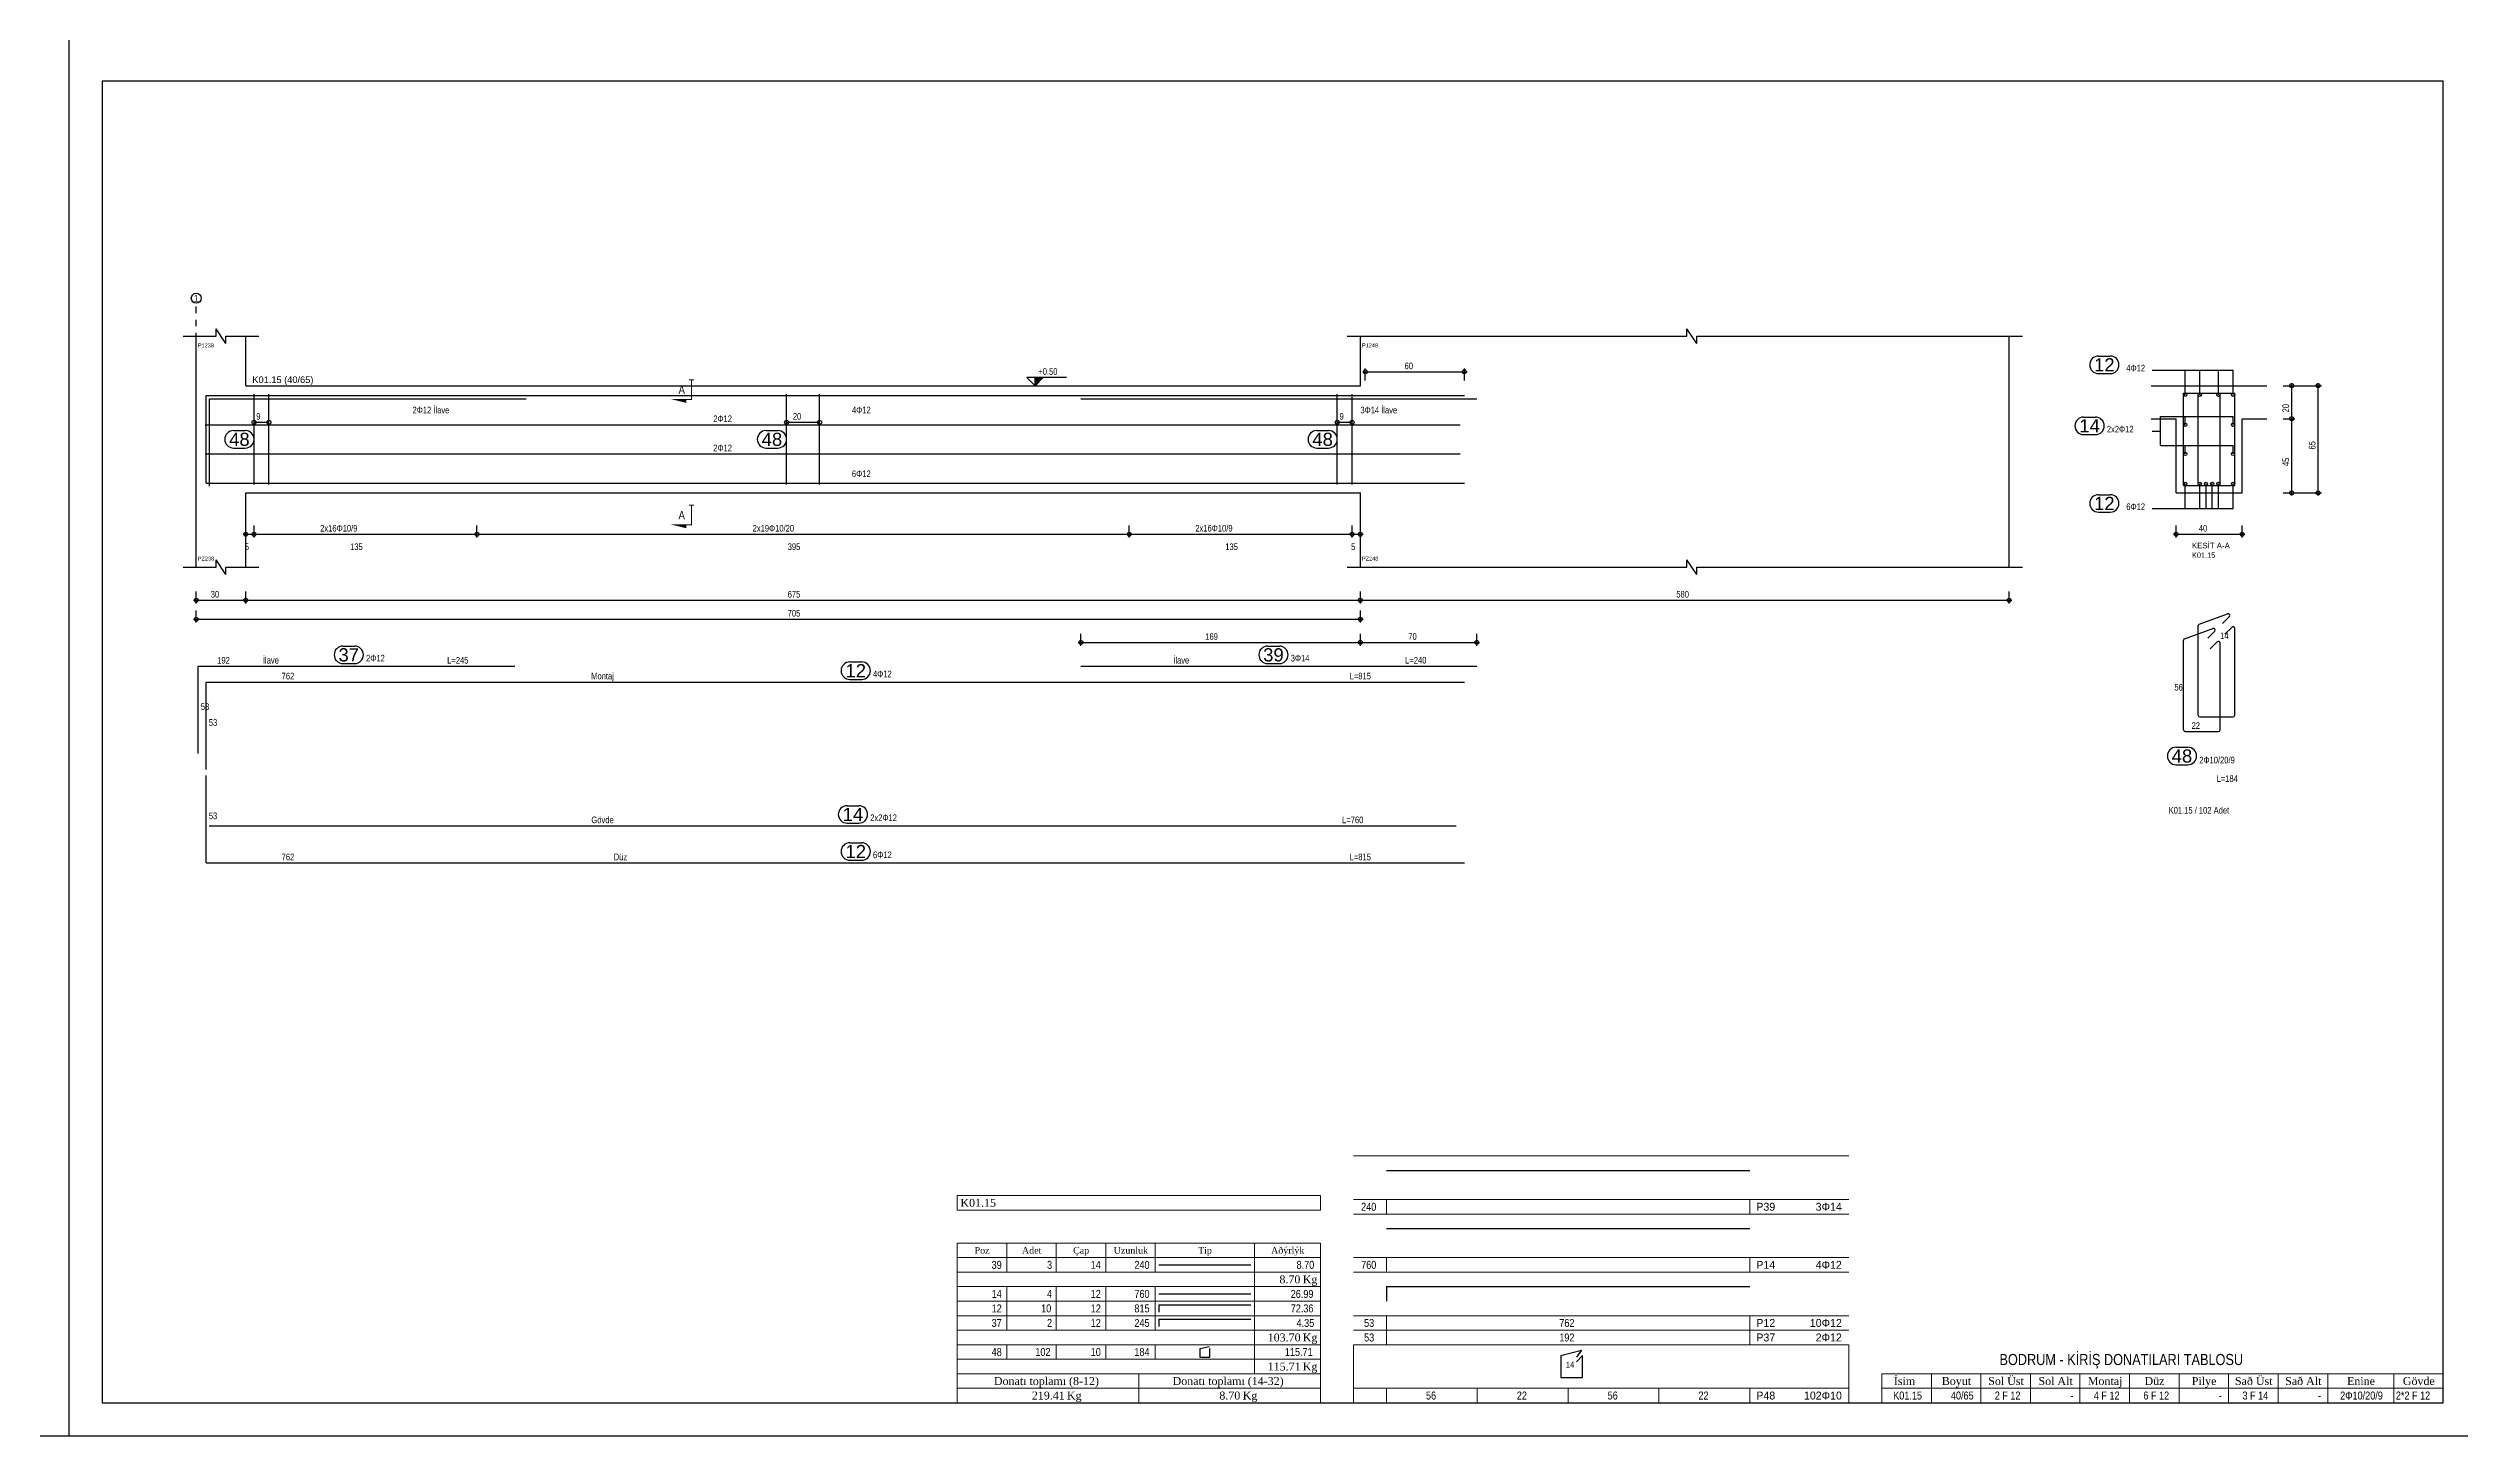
# Model space of a CAD drawing. Header units: metres. Extents: x 419734 to 420376, y 4564732 to 4565123.
# Drawn here: x 420043.27 to 420079.78, y 4564807.53 to 4564828.56 of the extents above; entities that cross this region are included whole.
import ezdxf
from ezdxf.enums import TextEntityAlignment as Align

# ---------------------------------------------------------------- set-up
doc = ezdxf.new("R2010")
doc.units = ezdxf.units.M
doc.linetypes.add('TRATTO-PUNTO', pattern=[1, 0.5, -0.25, 0, -0.25])
for name, color, linetype in [('Standart', 7, 'Continuous'), ('SW_ASSI', 7, 'TRATTO-PUNTO'), ('SW_DIM', 33, 'Continuous'), ('SW_MAGRONE', 2, 'Continuous'), ('SW_QUOTE', 1, 'Continuous'), ('SW_REINFORCEMENT', 7, 'Continuous'), ('SW_TESTI', 2, 'Continuous'), ('SW_Tondini', 1, 'Continuous'), ('SW_TXT_TESTI', 1, 'Continuous')]:
    doc.layers.add(name, color=color, linetype=linetype)
doc.styles.add('arial_1_18', font='arial.ttf', dxfattribs={"height": 0.2})
doc.styles.add('SWS', font='ARIALN.TTF')
doc.styles.add('symbol_1_18', font='symbol.ttf', dxfattribs={"height": 0.2})
doc.styles.add('times new roman_1_18', font='times.ttf', dxfattribs={"height": 0.2})

# ---------------------------------------------------------------- blocks, each defined once
blk = doc.blocks.new('*U1605')
at = {"layer": 'SW_QUOTE'}
blk.add_hatch(color=1, dxfattribs=at).paths.add_polyline_path([(0.25, 0.25), (0, 0.25), (0, 0)])
at = {"layer": 'SW_QUOTE', "color": 1}
for p, q in [((0.95, 0.25), (-0.25, 0.25)), ((-0.25, 0.25), (0, 0)), ((-0.25, 0), (0.25, 0)), ((0, 0), (0, 0.25)), ((0.25, 0.25), (0, 0))]:
    blk.add_line(p, q, dxfattribs=at)
at = {"layer": 'SW_QUOTE', "color": 2, "style": 'SWS'}
blk.add_attdef('QUOTA', (0.1, 0.33), '', height=0.2, dxfattribs=at)
blk = doc.blocks.new('*U1603')
at = {"layer": 'SW_QUOTE', "const_width": 0.0003}
blk.add_lwpolyline([(0, 0), (0, -0.006), (-0.00159, -0.006)], dxfattribs=at)
at = {"layer": 'SW_QUOTE', "const_width": 0.0003, "flags": 128}
blk.add_lwpolyline([(0.00075, 0), (-0.00075, 0)], dxfattribs=at)
at = {"layer": 'SW_QUOTE'}
blk.add_solid([(-0.00159, -0.00585), (-0.00159, -0.00701), (-0.00624, -0.00585)], dxfattribs=at)
at = {"layer": 'SW_TESTI', "style": 'SWS'}
for tag, p in [('RIF_DOC', (0.0025, -0.003)), ('RIF_DOC_SEC', (0.0055, -0.003))]:
    blk.add_attdef(tag, text='', height=0.002, rotation=90, dxfattribs=at).set_placement(p, align=Align.MIDDLE)
at = {"layer": 'SW_TESTI', "color": 3, "style": 'SWS'}
blk.add_attdef('SEZ', text='', height=0.0025, dxfattribs=at).set_placement((-0.003, -0.003), align=Align.MIDDLE)

msp = doc.modelspace()

# ---------------------------------------------------------------- linework, layer by layer
at = {"color": 0, "linetype": 'Continuous'}
msp.add_circle((420045.50634, 4564824.76764), 0.075, dxfattribs=at)
at = {"layer": 'Standart', "color": 2}
for points in [[(420281.38267, 4564849.57907), (419805.78267, 4564849.57907), (419805.78267, 4564807.5324), (420281.38267, 4564807.5324)], [(420043.58267, 4564807.5324), (420043.58267, 4564849.57907)]]:
    msp.add_lwpolyline(points, dxfattribs=at)
msp.add_lwpolyline([(420044.08267, 4564828.05574), (420044.08267, 4564808.0324), (420079.52635, 4564808.0324), (420079.52635, 4564828.05574)], close=True, dxfattribs=at)
at = {"layer": 'Standart', "color": 1, "linetype": 'Continuous', "lineweight": 5}
for points in [[(420063.02635, 4564811.7724), (420070.52635, 4564811.7724)], [(420057.02635, 4564811.1724), (420062.52635, 4564811.1724)], [(420057.02635, 4564810.9524), (420057.02635, 4564811.1724)], [(420062.52635, 4564811.1724), (420062.52635, 4564810.9524)], [(420062.52635, 4564810.9524), (420057.02635, 4564810.9524)], [(420063.02635, 4564811.1124), (420070.52635, 4564811.1124)], [(420063.02635, 4564810.8924), (420070.52635, 4564810.8924)], [(420063.52635, 4564811.1124), (420063.52635, 4564810.8924)], [(420069.02635, 4564811.1124), (420069.02635, 4564810.8924)], [(420057.02635, 4564810.4524), (420057.02635, 4564808.0324)], [(420057.02635, 4564810.4524), (420062.52635, 4564810.4524)], [(420057.77635, 4564810.4524), (420057.77635, 4564810.0124)], [(420058.52635, 4564810.4524), (420058.52635, 4564810.0124)], [(420059.27635, 4564810.4524), (420059.27635, 4564810.0124)], [(420060.02635, 4564810.4524), (420060.02635, 4564810.0124)], [(420061.52635, 4564810.4524), (420061.52635, 4564808.4724)], [(420062.52635, 4564810.4524), (420062.52635, 4564808.0324)], [(420057.02635, 4564810.2324), (420062.52635, 4564810.2324)], [(420063.02635, 4564810.2324), (420070.52635, 4564810.2324)], [(420063.52635, 4564810.2324), (420063.52635, 4564810.0124)], [(420069.02635, 4564810.2324), (420069.02635, 4564810.0124)], [(420057.02635, 4564810.0124), (420062.52635, 4564810.0124)], [(420057.02635, 4564809.7924), (420062.52635, 4564809.7924)], [(420057.77635, 4564809.7924), (420057.77635, 4564809.1324)], [(420058.52635, 4564809.7924), (420058.52635, 4564809.1324)], [(420059.27635, 4564809.7924), (420059.27635, 4564809.1324)], [(420060.02635, 4564809.7924), (420060.02635, 4564809.1324)], [(420063.02635, 4564810.0124), (420070.52635, 4564810.0124)], [(420057.02635, 4564809.5724), (420062.52635, 4564809.5724)], [(420057.02635, 4564809.3524), (420062.52635, 4564809.3524)], [(420063.02635, 4564809.3524), (420070.52635, 4564809.3524)], [(420063.52635, 4564809.3524), (420063.52635, 4564808.9124)], [(420069.02635, 4564809.3524), (420069.02635, 4564808.9124)], [(420057.02635, 4564809.1324), (420062.52635, 4564809.1324)], [(420063.02635, 4564809.1324), (420070.52635, 4564809.1324)], [(420057.02635, 4564808.9124), (420062.52635, 4564808.9124)], [(420057.02635, 4564808.6924), (420062.52635, 4564808.6924)], [(420057.77635, 4564808.9124), (420057.77635, 4564808.6924)], [(420058.52635, 4564808.9124), (420058.52635, 4564808.6924)], [(420059.27635, 4564808.9124), (420059.27635, 4564808.6924)], [(420060.02635, 4564808.9124), (420060.02635, 4564808.6924)], [(420063.02635, 4564808.9124), (420063.02635, 4564808.0324)], [(420063.02635, 4564808.9124), (420070.52635, 4564808.9124)], [(420070.52635, 4564808.9124), (420070.52635, 4564808.0324)], [(420057.02635, 4564808.4724), (420062.52635, 4564808.4724)], [(420057.02635, 4564808.2524), (420062.52635, 4564808.2524)], [(420059.77635, 4564808.4724), (420059.77635, 4564808.0324)], [(420063.02635, 4564808.2524), (420070.52635, 4564808.2524)], [(420063.52635, 4564808.2524), (420063.52635, 4564808.0324)], [(420064.90135, 4564808.2524), (420064.90135, 4564808.0324)], [(420066.27635, 4564808.2524), (420066.27635, 4564808.0324)], [(420067.65135, 4564808.2524), (420067.65135, 4564808.0324)], [(420069.02635, 4564808.2524), (420069.02635, 4564808.0324)], [(420071.02635, 4564808.4724), (420071.02635, 4564808.0324)], [(420071.02635, 4564808.4724), (420079.52635, 4564808.4724)], [(420071.02635, 4564808.2524), (420079.52635, 4564808.2524)], [(420071.77635, 4564808.4724), (420071.77635, 4564808.0324)], [(420072.52635, 4564808.4724), (420072.52635, 4564808.0324)], [(420073.27635, 4564808.4724), (420073.27635, 4564808.0324)], [(420074.02635, 4564808.4724), (420074.02635, 4564808.0324)], [(420074.77635, 4564808.4724), (420074.77635, 4564808.0324)], [(420075.52635, 4564808.4724), (420075.52635, 4564808.0324)], [(420076.27635, 4564808.4724), (420076.27635, 4564808.0324)], [(420077.02635, 4564808.4724), (420077.02635, 4564808.0324)], [(420077.77635, 4564808.4724), (420077.77635, 4564808.0324)], [(420078.77635, 4564808.4724), (420078.77635, 4564808.0324)], [(420079.52635, 4564808.4724), (420079.52635, 4564808.0324)], [(420057.02635, 4564808.0324), (420062.52635, 4564808.0324)], [(420063.02635, 4564808.0324), (420070.52635, 4564808.0324)], [(420071.02635, 4564808.0324), (420079.52635, 4564808.0324)]]:
    msp.add_lwpolyline(points, dxfattribs=at)
at = {"layer": 'SW_ASSI', "ltscale": 0.2}
msp.add_lwpolyline([(420045.50634, 4564820.94264), (420045.50634, 4564824.69264)], dxfattribs=at)
at = {"layer": 'SW_DIM', "ltscale": 0.5}
for points in [[(420045.95634, 4564824.08014), (420045.80634, 4564824.30514)], [(420045.80634, 4564824.19264), (420045.80634, 4564824.30514)], [(420068.22304, 4564824.08014), (420068.07304, 4564824.30514)], [(420068.07304, 4564824.19264), (420068.07304, 4564824.30514)], [(420045.30634, 4564824.19264), (420045.80634, 4564824.19264)], [(420045.95634, 4564824.19264), (420046.45635, 4564824.19264)], [(420045.95634, 4564824.08014), (420045.95634, 4564824.19264)], [(420062.93134, 4564824.19264), (420068.07304, 4564824.19264)], [(420068.22304, 4564824.08014), (420068.22304, 4564824.19264)], [(420068.22304, 4564824.19264), (420073.15406, 4564824.19264)], [(420063.16634, 4564823.65264), (420064.74634, 4564823.65264)], [(420063.20634, 4564823.52264), (420063.20634, 4564823.70264)], [(420064.70634, 4564823.52264), (420064.70634, 4564823.70264)], [(420075.11901, 4564823.68014), (420076.34401, 4564823.68014)], [(420075.61901, 4564823.30514), (420075.61901, 4564823.68014)], [(420075.83985, 4564823.30514), (420075.83985, 4564823.68014)], [(420076.12318, 4564823.30514), (420076.12318, 4564823.68014)], [(420076.34401, 4564823.30514), (420076.34401, 4564823.68014)], [(420077.10151, 4564823.44264), (420077.68151, 4564823.44264)], [(420077.23151, 4564821.77764), (420077.23151, 4564823.48264)], [(420077.63151, 4564821.77764), (420077.63151, 4564823.48264)], [(420046.38134, 4564822.88764), (420046.60634, 4564822.88764)], [(420054.44384, 4564822.88764), (420054.94384, 4564822.88764)], [(420062.78134, 4564822.88764), (420063.00634, 4564822.88764)], [(420075.24401, 4564822.53431), (420075.24401, 4564822.97598)], [(420075.24401, 4564822.97598), (420076.34401, 4564822.97598)], [(420075.61901, 4564822.85098), (420075.61901, 4564822.97598)], [(420076.34401, 4564822.85098), (420076.34401, 4564822.97598)], [(420077.10151, 4564822.94264), (420077.28151, 4564822.94264)], [(420075.11901, 4564822.75514), (420075.24401, 4564822.75514)], [(420075.24401, 4564822.53431), (420076.34401, 4564822.53431)], [(420075.61901, 4564822.40931), (420075.61901, 4564822.53431)], [(420076.34401, 4564822.40931), (420076.34401, 4564822.53431)], [(420075.61901, 4564821.58014), (420075.61901, 4564821.95514)], [(420075.83985, 4564821.58014), (420075.83985, 4564821.95514)], [(420075.93429, 4564821.58014), (420075.93429, 4564821.95514)], [(420076.02874, 4564821.58014), (420076.02874, 4564821.95514)], [(420076.12318, 4564821.58014), (420076.12318, 4564821.95514)], [(420076.34401, 4564821.58014), (420076.34401, 4564821.95514)], [(420077.10151, 4564821.81764), (420077.68151, 4564821.81764)], [(420075.11901, 4564821.58014), (420076.34401, 4564821.58014)], [(420046.21634, 4564821.19264), (420063.17134, 4564821.19264)], [(420046.25634, 4564821.14264), (420046.25634, 4564821.32264)], [(420046.38134, 4564821.14264), (420046.38134, 4564821.32264)], [(420049.75634, 4564821.14264), (420049.75634, 4564821.32264)], [(420059.63134, 4564821.14264), (420059.63134, 4564821.32264)], [(420063.00634, 4564821.14264), (420063.00634, 4564821.32264)], [(420063.13134, 4564821.14264), (420063.13134, 4564821.32264)], [(420075.44151, 4564821.19264), (420076.52151, 4564821.19264)], [(420075.48151, 4564821.14264), (420075.48151, 4564821.32264)], [(420076.48151, 4564821.14264), (420076.48151, 4564821.32264)], [(420045.30634, 4564820.69264), (420045.80634, 4564820.69264)], [(420045.80634, 4564820.69264), (420045.80634, 4564820.80514)], [(420045.95634, 4564820.58014), (420045.80634, 4564820.80514)], [(420045.95634, 4564820.58014), (420045.95634, 4564820.69264)], [(420045.95634, 4564820.69264), (420046.45635, 4564820.69264)], [(420062.93134, 4564820.69264), (420068.07304, 4564820.69264)], [(420068.07304, 4564820.69264), (420068.07304, 4564820.80514)], [(420068.22304, 4564820.58014), (420068.07304, 4564820.80514)], [(420068.22304, 4564820.58014), (420068.22304, 4564820.69264)], [(420068.22304, 4564820.69264), (420073.15406, 4564820.69264)], [(420045.50634, 4564820.14264), (420045.50634, 4564820.32264)], [(420046.25634, 4564820.14264), (420046.25634, 4564820.32264)], [(420063.13134, 4564820.14264), (420063.13134, 4564820.32264)], [(420072.95406, 4564820.14264), (420072.95406, 4564820.32264)], [(420045.46634, 4564820.19264), (420072.99406, 4564820.19264)], [(420045.46634, 4564819.90464), (420063.17134, 4564819.90464)], [(420045.50634, 4564819.85464), (420045.50634, 4564820.03464)], [(420063.13134, 4564819.85464), (420063.13134, 4564820.03464)], [(420058.86009, 4564819.55264), (420064.93384, 4564819.55264)], [(420058.90009, 4564819.50264), (420058.90009, 4564819.68264)], [(420063.13134, 4564819.50264), (420063.13134, 4564819.68264)], [(420064.89384, 4564819.50264), (420064.89384, 4564819.68264)]]:
    msp.add_lwpolyline(points, dxfattribs=at)
for centre in [(420063.20634, 4564823.65264), (420064.70634, 4564823.65264), (420077.23151, 4564823.44264), (420077.63151, 4564823.44264), (420046.38134, 4564822.88764), (420046.60634, 4564822.88764), (420054.44384, 4564822.88764), (420054.94384, 4564822.88764), (420062.78134, 4564822.88764), (420063.00634, 4564822.88764), (420077.23151, 4564822.94264), (420077.23151, 4564821.81764), (420077.63151, 4564821.81764), (420046.25634, 4564821.19264), (420046.38134, 4564821.19264), (420049.75634, 4564821.19264), (420059.63134, 4564821.19264), (420063.00634, 4564821.19264), (420063.13134, 4564821.19264), (420075.48151, 4564821.19264), (420076.48151, 4564821.19264), (420045.50634, 4564820.19264), (420045.50634, 4564819.90464), (420046.25634, 4564820.19264), (420063.13134, 4564820.19264), (420063.13134, 4564819.90464), (420072.95406, 4564820.19264), (420058.90009, 4564819.55264), (420063.13134, 4564819.55264), (420064.89384, 4564819.55264)]:
    msp.add_circle(centre, 0.03, dxfattribs=at)
at = {"layer": 'SW_MAGRONE'}
for points in [[(420045.50634, 4564820.69264), (420045.50634, 4564824.19264)], [(420046.25635, 4564823.44265), (420046.25635, 4564824.19264)], [(420063.13134, 4564823.44265), (420063.13134, 4564824.19264)], [(420072.95406, 4564820.69264), (420072.95406, 4564824.19264)], [(420046.25635, 4564823.44265), (420063.13134, 4564823.44265)], [(420075.10651, 4564823.44264), (420076.85651, 4564823.44264)], [(420075.10651, 4564822.94264), (420075.48151, 4564822.94264)], [(420075.48151, 4564821.81764), (420075.48151, 4564822.94264)], [(420076.48151, 4564821.81764), (420076.48151, 4564822.94264)], [(420076.48151, 4564822.94264), (420076.85651, 4564822.94264)], [(420046.25635, 4564820.69264), (420046.25635, 4564821.81764)], [(420046.25635, 4564821.81764), (420063.13134, 4564821.81764)], [(420063.13134, 4564820.69264), (420063.13134, 4564821.81764)], [(420075.48151, 4564821.81764), (420076.48151, 4564821.81764)]]:
    msp.add_lwpolyline(points, dxfattribs=at)
at = {"layer": 'SW_REINFORCEMENT', "color": 7, "ltscale": 0.05, "flags": 128}
for points in [[(420045.65634, 4564823.29264), (420064.70634, 4564823.29264)], [(420045.65634, 4564821.96764), (420045.65634, 4564823.29264)], [(420045.70634, 4564823.24264), (420050.50009, 4564823.24264)], [(420045.70634, 4564821.91764), (420045.70634, 4564823.24264)], [(420046.38134, 4564821.94764), (420046.38134, 4564823.31264)], [(420046.60634, 4564821.94764), (420046.60634, 4564823.31264)], [(420054.44384, 4564821.94764), (420054.44384, 4564823.31264)], [(420054.94384, 4564821.94764), (420054.94384, 4564823.31264)], [(420058.90009, 4564823.24264), (420064.89384, 4564823.24264)], [(420062.78134, 4564821.94764), (420062.78134, 4564823.31264)], [(420063.00634, 4564821.94764), (420063.00634, 4564823.31264)], [(420075.59401, 4564823.33014), (420076.36901, 4564823.33014)], [(420075.59401, 4564821.93014), (420075.59401, 4564823.33014)], [(420075.81485, 4564821.93014), (420075.81485, 4564823.33014)], [(420076.14818, 4564821.93014), (420076.14818, 4564823.33014)], [(420076.36901, 4564821.93014), (420076.36901, 4564823.33014)], [(420045.64384, 4564822.85098), (420064.64384, 4564822.85098)], [(420045.64384, 4564822.40931), (420064.64384, 4564822.40931)], [(420045.65634, 4564821.96764), (420064.70634, 4564821.96764)], [(420075.59401, 4564821.93014), (420076.36901, 4564821.93014)], [(420075.83162, 4564819.83083), (420076.26093, 4564819.98709)], [(420076.1834, 4564819.84081), (420076.28768, 4564819.94509)], [(420075.59401, 4564818.22856), (420075.59401, 4564819.5852)], [(420075.61079, 4564819.60917), (420076.04009, 4564819.76542)], [(420075.81485, 4564818.45023), (420075.81485, 4564819.80687)], [(420075.96256, 4564819.61914), (420076.06685, 4564819.72343)], [(420075.99969, 4564819.45457), (420076.10465, 4564819.55953)], [(420076.14818, 4564818.22856), (420076.14818, 4564819.5415)], [(420076.22052, 4564819.67623), (420076.32548, 4564819.7812)], [(420076.36901, 4564818.45023), (420076.36901, 4564819.76316)], [(420045.53634, 4564819.19264), (420050.33009, 4564819.19264)], [(420045.53634, 4564817.86764), (420045.53634, 4564819.19264)], [(420058.90009, 4564819.19264), (420064.89384, 4564819.19264)], [(420045.65634, 4564818.95264), (420064.70634, 4564818.95264)], [(420045.65634, 4564817.62764), (420045.65634, 4564818.95264)], [(420075.61951, 4564818.20306), (420076.12268, 4564818.20306)], [(420075.84035, 4564818.42473), (420076.34351, 4564818.42473)], [(420045.65634, 4564816.21264), (420045.65634, 4564817.53764)], [(420045.70384, 4564816.77431), (420064.58384, 4564816.77431)], [(420045.65634, 4564816.21264), (420064.70634, 4564816.21264)], [(420063.52635, 4564811.5524), (420069.02635, 4564811.5524)], [(420063.52635, 4564810.6724), (420069.02635, 4564810.6724)], [(420060.08135, 4564810.1224), (420061.47135, 4564810.1224)], [(420060.08135, 4564809.6824), (420061.47135, 4564809.6824)], [(420063.52635, 4564809.7924), (420063.52635, 4564809.5724)], [(420063.52635, 4564809.7924), (420069.02635, 4564809.7924)], [(420060.08135, 4564809.5174), (420060.08135, 4564809.4074)], [(420060.08135, 4564809.5174), (420061.47135, 4564809.5174)], [(420060.08135, 4564809.2974), (420060.08135, 4564809.1874)], [(420060.08135, 4564809.2974), (420061.47135, 4564809.2974)], [(420060.7076, 4564808.8574), (420060.84166, 4564808.8849)], [(420060.7076, 4564808.7199), (420060.7076, 4564808.8574)], [(420060.8451, 4564808.7199), (420060.7076, 4564808.7199)], [(420060.8451, 4564808.8574), (420060.8451, 4564808.7199)], [(420066.16635, 4564808.7474), (420066.47985, 4564808.8299)], [(420066.16635, 4564808.7474), (420066.16635, 4564808.4174)], [(420066.49635, 4564808.7474), (420066.40302, 4564808.65407)], [(420066.47985, 4564808.8299), (420066.40414, 4564808.72178)], [(420066.49635, 4564808.4174), (420066.49635, 4564808.7474)], [(420066.16635, 4564808.4174), (420066.49635, 4564808.4174)]]:
    msp.add_lwpolyline(points, dxfattribs=at)
at = {"layer": 'SW_REINFORCEMENT', "color": 7, "ltscale": 0.05}
for centre, start, end in [((420076.26965, 4564819.96312), 315, 110), ((420075.61951, 4564819.5852), 110, 180), ((420075.84035, 4564819.80687), 110, 180), ((420076.04881, 4564819.74146), 315, 110), ((420076.12268, 4564819.5415), 0, 135), ((420076.34351, 4564819.76316), 0, 135), ((420075.84035, 4564818.45023), 180, 270), ((420076.34351, 4564818.45023), 270, 0), ((420075.61951, 4564818.22856), 180, 270), ((420076.12268, 4564818.22856), 270, 0)]:
    msp.add_arc(centre, 0.0255, start, end, dxfattribs=at)
at = {"layer": 'SW_Tondini'}
for centre in [(420075.61901, 4564823.30514), (420075.83985, 4564823.30514), (420076.12318, 4564823.30514), (420076.34401, 4564823.30514), (420075.61901, 4564822.85098), (420076.34401, 4564822.85098), (420075.61901, 4564822.40931), (420076.34401, 4564822.40931), (420075.61901, 4564821.95514), (420075.83985, 4564821.95514), (420075.93429, 4564821.95514), (420076.02874, 4564821.95514), (420076.12318, 4564821.95514), (420076.34401, 4564821.95514)]:
    msp.add_circle(centre, 0.025, dxfattribs=at)
at = {"layer": 'SW_TXT_TESTI', "flags": 128}
for points in [[(420074.30619, 4564823.89075), (420074.48495, 4564823.89075)], [(420074.30619, 4564823.62675), (420074.48495, 4564823.62675)], [(420074.0821, 4564822.96575), (420074.26086, 4564822.96575)], [(420046.07058, 4564822.76214), (420046.24934, 4564822.76214)], [(420046.07058, 4564822.49814), (420046.24934, 4564822.49814)], [(420054.13307, 4564822.76214), (420054.31184, 4564822.76214)], [(420054.13307, 4564822.49814), (420054.31184, 4564822.49814)], [(420062.47057, 4564822.76214), (420062.64934, 4564822.76214)], [(420062.47057, 4564822.49814), (420062.64934, 4564822.49814)], [(420074.0821, 4564822.70175), (420074.26086, 4564822.70175)], [(420074.30619, 4564821.79075), (420074.48495, 4564821.79075)], [(420074.30619, 4564821.52675), (420074.48495, 4564821.52675)], [(420047.72637, 4564819.49664), (420047.90513, 4564819.49664)], [(420047.72637, 4564819.23264), (420047.90513, 4564819.23264)], [(420055.40218, 4564819.25664), (420055.58095, 4564819.25664)], [(420061.72612, 4564819.49664), (420061.90488, 4564819.49664)], [(420061.72612, 4564819.23264), (420061.90488, 4564819.23264)], [(420055.40218, 4564818.99264), (420055.58095, 4564818.99264)], [(420075.48095, 4564817.964), (420075.65971, 4564817.964)], [(420075.48095, 4564817.7), (420075.65971, 4564817.7)], [(420055.35958, 4564817.07831), (420055.53835, 4564817.07831)], [(420055.35958, 4564816.81431), (420055.53835, 4564816.81431)], [(420055.40218, 4564816.51664), (420055.58095, 4564816.51664)], [(420055.40218, 4564816.25264), (420055.58095, 4564816.25264)]]:
    msp.add_lwpolyline(points, dxfattribs=at)
at = {"layer": 'SW_TXT_TESTI'}
for centre, start, end in [((420074.30619, 4564823.75875), 90, 270), ((420074.48495, 4564823.75875), 270, 90), ((420074.0821, 4564822.83375), 90, 270), ((420074.26086, 4564822.83375), 270, 90), ((420046.07058, 4564822.63014), 90, 270), ((420046.24934, 4564822.63014), 270, 90), ((420054.13307, 4564822.63014), 90, 270), ((420054.31184, 4564822.63014), 270, 90), ((420062.47057, 4564822.63014), 90, 270), ((420062.64934, 4564822.63014), 270, 90), ((420074.30619, 4564821.65875), 90, 270), ((420074.48495, 4564821.65875), 270, 90), ((420047.72637, 4564819.36464), 90, 270), ((420047.90513, 4564819.36464), 270, 90), ((420055.40218, 4564819.12464), 90, 270), ((420055.58095, 4564819.12464), 270, 90), ((420061.72612, 4564819.36464), 90, 270), ((420061.90488, 4564819.36464), 270, 90), ((420075.48095, 4564817.832), 90, 270), ((420075.65971, 4564817.832), 270, 90), ((420055.35958, 4564816.94631), 90, 270), ((420055.53835, 4564816.94631), 270, 90), ((420055.40218, 4564816.38464), 90, 270), ((420055.58095, 4564816.38464), 270, 90)]:
    msp.add_arc(centre, 0.132, start, end, dxfattribs=at)

# ---------------------------------------------------------------- block references
ref = msp.add_blockref('*U1605', (420058.2054, 4564823.44265), dxfattribs=dict(xscale=0.5, yscale=0.5, zscale=0.5))
ref.add_attrib('QUOTA', '+0.50', (420058.2554, 4564823.60765), dxfattribs={"layer": 'SW_QUOTE', "color": 2, "height": 0.1, "style": 'SWS', "flags": 4})
ref = msp.add_blockref('*U1603', (420053.00634, 4564823.53141), dxfattribs=dict(xscale=50, yscale=50, zscale=50))
ref.add_attrib('SEZ', 'A', dxfattribs={"layer": 'SW_TESTI', "color": 3, "height": 0.125, "style": 'SWS'}).set_placement((420052.85634, 4564823.38141), align=Align.MIDDLE)
ref = msp.add_blockref('*U1603', (420053.00634, 4564821.63242), dxfattribs=dict(xscale=50, yscale=50, zscale=50))
ref.add_attrib('SEZ', 'A', dxfattribs={"layer": 'SW_TESTI', "color": 3, "height": 0.125, "style": 'SWS'}).set_placement((420052.85634, 4564821.48242), align=Align.MIDDLE)

# ---------------------------------------------------------------- texts
at = {"color": 0, "linetype": 'Continuous', "style": 'arial_1_18'}
msp.add_text('1', height=0.10125, dxfattribs=at).set_placement((420045.46701, 4564824.71532))
at = {"layer": 'Standart', "color": 3, "linetype": 'Continuous', "lineweight": 5, "style": 'arial_1_18'}
for s, p in [('12', (420074.24019, 4564823.65875)), ('14', (420074.0161, 4564822.73375)), ('48', (420046.00458, 4564822.53014)), ('48', (420054.06707, 4564822.53014)), ('48', (420062.40457, 4564822.53014)), ('12', (420074.24019, 4564821.55875)), ('37', (420047.66037, 4564819.26464)), ('12', (420055.33618, 4564819.02464)), ('39', (420061.66012, 4564819.26464)), ('48', (420075.41495, 4564817.732)), ('14', (420055.29358, 4564816.84631)), ('12', (420055.33618, 4564816.28464))]:
    msp.add_text(s, height=0.2, dxfattribs=at).set_placement(p)
at = {"layer": 'Standart', "color": 5, "linetype": 'Continuous', "lineweight": -3}
for s, style, p in [('K01.15', 'times new roman_1_18', (420057.07635, 4564811.0024)), ('R39', 'symbol_1_18', (420069.12635, 4564810.9424)), ('3F14', 'symbol_1_18', (420070.02483, 4564810.9424)), ('R14', 'symbol_1_18', (420069.12635, 4564810.0624)), ('4F12', 'symbol_1_18', (420070.02483, 4564810.0624)), ('R12', 'symbol_1_18', (420069.12635, 4564809.1824)), ('R37', 'symbol_1_18', (420069.12635, 4564808.9624)), ('10F12', 'symbol_1_18', (420069.93614, 4564809.1824)), ('2F12', 'symbol_1_18', (420070.02483, 4564808.9624)), ('İsim', 'times new roman_1_18', (420071.20928, 4564808.3024)), ('Boyut', 'times new roman_1_18', (420071.93443, 4564808.3024)), ('Sol Üst', 'times new roman_1_18', (420072.63769, 4564808.3024)), ('Sol Alt', 'times new roman_1_18', (420073.39751, 4564808.3024)), ('Montaj', 'times new roman_1_18', (420074.14505, 4564808.3024)), ('Düz', 'times new roman_1_18', (420075.00356, 4564808.3024)), ('Pilye', 'times new roman_1_18', (420075.719, 4564808.3024)), ('Sað Üst', 'times new roman_1_18', (420076.37296, 4564808.3024)), ('Sað Alt', 'times new roman_1_18', (420077.13278, 4564808.3024)), ('Enine', 'times new roman_1_18', (420078.06935, 4564808.3024)), ('Gövde', 'times new roman_1_18', (420078.91479, 4564808.3024)), ('R48', 'symbol_1_18', (420069.12635, 4564808.0824)), ('102F10', 'symbol_1_18', (420069.84744, 4564808.0824))]:
    msp.add_text(s, height=0.12, dxfattribs=dict(at, style=style)).set_placement(p)
at = {"layer": 'Standart', "color": 5, "linetype": 'Continuous', "lineweight": 5, "style": 'times new roman_1_18'}
for s, height, p in [('Poz', 0.1, (420057.29047, 4564810.2924)), ('Adet', 0.1, (420058.00765, 4564810.2924)), ('Çap', 0.1, (420058.78228, 4564810.2924)), ('Uzunluk', 0.1, (420059.39669, 4564810.2924)), ('Tip', 0.1, (420060.67365, 4564810.2924)), ('Aðýrlýk', 0.1, (420061.77987, 4564810.2924)), ('8.70', 0.12, (420061.90546, 4564809.8424)), ('Kg', 0.12, (420062.25953, 4564809.8424)), ('103.70', 0.12, (420061.72791, 4564808.9624)), ('Kg', 0.12, (420062.25953, 4564808.9624)), ('115.71', 0.12, (420061.72791, 4564808.5224)), ('Kg', 0.12, (420062.25953, 4564808.5224)), ('Donatı toplamı (8-12)', 0.12, (420057.58315, 4564808.3024)), ('Donatı toplamı (14-32)', 0.12, (420060.28876, 4564808.3024)), ('219.41', 0.12, (420058.15723, 4564808.0824)), ('Kg', 0.12, (420058.68884, 4564808.0824)), ('8.70', 0.12, (420060.996, 4564808.0824)), ('Kg', 0.12, (420061.35007, 4564808.0824))]:
    msp.add_text(s, height=height, dxfattribs=at).set_placement(p)
at = {"layer": 'SW_DIM', "ltscale": 0.5}
for s, height, style, p in [('P1238', 0.06, 'arial_1_18', (420045.53134, 4564824.02264)), ('P1248', 0.06, 'arial_1_18', (420063.15634, 4564824.02264)), ('K01.15 (40/65)', 0.1, 'arial_1_18', (420046.35634, 4564823.48264)), ('60', 0.1, 'SWS', (420063.80096, 4564823.69264)), ('9', 0.1, 'SWS', (420046.41615, 4564822.92764)), ('20', 0.1, 'SWS', (420054.53846, 4564822.92764)), ('9', 0.1, 'SWS', (420062.81615, 4564822.92764)), ('5', 0.1, 'SWS', (420046.24115, 4564820.95264)), ('135', 0.1, 'SWS', (420047.83577, 4564820.95264)), ('395', 0.1, 'SWS', (420054.46077, 4564820.95264)), ('135', 0.1, 'SWS', (420061.08576, 4564820.95264)), ('5', 0.1, 'SWS', (420062.99115, 4564820.95264)), ('KESİT A-A', 0.085, 'arial_1_18', (420075.72151, 4564820.97764)), ('40', 0.1, 'SWS', (420075.82613, 4564821.23264)), ('PZ238', 0.06, 'arial_1_18', (420045.53134, 4564820.79264)), ('PZ248', 0.06, 'arial_1_18', (420063.15634, 4564820.79264)), ('K01.15', 0.08, 'arial_1_18', (420075.72151, 4564820.83531)), ('30', 0.1, 'SWS', (420045.72596, 4564820.23264)), ('675', 0.1, 'SWS', (420054.46077, 4564820.23264)), ('580', 0.1, 'SWS', (420067.91497, 4564820.23264)), ('705', 0.1, 'SWS', (420054.46077, 4564819.94464))]:
    msp.add_text(s, height=height, dxfattribs=dict(at, style=style)).set_placement(p)
at = {"layer": 'SW_DIM', "ltscale": 0.5, "style": 'SWS'}
for s, p in [('20', (420077.19151, 4564823.03726)), ('65', (420077.59151, 4564822.47476)), ('45', (420077.19151, 4564822.22476))]:
    msp.add_text(s, height=0.1, rotation=90, dxfattribs=at).set_placement(p)
at = {"layer": 'SW_TXT_TESTI', "style": 'SWS'}
for s, p in [('4Φ12', (420074.72792, 4564823.65875)), ('2Φ12 İlave', (420048.78112, 4564823.02264)), ('2Φ12', (420053.33381, 4564822.89098)), ('4Φ12', (420055.43384, 4564823.02264)), ('3Φ14 İlave', (420063.13134, 4564823.02264)), ('2x2Φ12', (420074.43276, 4564822.73375)), ('2Φ12', (420053.33381, 4564822.44931)), ('6Φ12', (420055.43384, 4564822.05764)), ('6Φ12', (420074.72792, 4564821.55875)), ('2x16Φ10/9', (420047.38257, 4564821.23264)), ('2x19Φ10/20', (420053.92988, 4564821.23264)), ('2x16Φ10/9', (420060.63257, 4564821.23264)), ('169', (420060.78264, 4564819.59264)), ('70', (420063.85721, 4564819.59264)), ('14', (420076.14818, 4564819.60306)), ('192', (420045.82397, 4564819.23264)), ('İlave', (420046.51524, 4564819.23264)), ('2Φ12', (420048.07703, 4564819.26464)), ('L=245', (420049.30569, 4564819.23264)), ('İlave', (420060.29899, 4564819.23264)), ('3Φ14', (420062.07678, 4564819.26464)), ('L=240', (420063.80944, 4564819.23264)), ('762', (420046.79934, 4564818.99264)), ('Montaj', (420051.48515, 4564818.99264)), ('4Φ12', (420055.75284, 4564819.02464)), ('L=815', (420062.96913, 4564818.99264)), ('56', (420075.45614, 4564818.82286)), ('53', (420045.57634, 4564818.53014)), ('53', (420045.69634, 4564818.29014)), ('22', (420075.71571, 4564818.24306)), ('2Φ10/20/9', (420075.83161, 4564817.72)), ('L=184', (420076.09448, 4564817.44)), ('K01.15 / 102 Adet', (420075.36827, 4564816.96)), ('53', (420045.69634, 4564816.87514)), ('Gövde', (420051.48875, 4564816.81431)), ('2x2Φ12', (420055.71024, 4564816.84631)), ('L=760', (420062.85513, 4564816.81431)), ('762', (420046.79934, 4564816.25264)), ('Düz', (420051.82712, 4564816.25264)), ('6Φ12', (420055.75284, 4564816.28464)), ('L=815', (420062.96913, 4564816.25264))]:
    msp.add_text(s, height=0.1, dxfattribs=at).set_placement(p)
at = {"layer": 'SW_TXT_TESTI', "linetype": 'Continuous', "lineweight": -3, "style": 'SWS'}
for s, height, p in [('240', 0.12, (420063.14319, 4564810.9424)), ('760', 0.12, (420063.14319, 4564810.0624)), ('53', 0.12, (420063.18758, 4564809.1824)), ('53', 0.12, (420063.18758, 4564808.9624)), ('762', 0.12, (420066.14319, 4564809.1824)), ('192', 0.12, (420066.14319, 4564808.9624)), ('14', 0.09, (420066.2431, 4564808.56407)), ('BODRUM - KİRİŞ DONATILARI TABLOSU', 0.168, (420072.80722, 4564808.6044)), ('56', 0.12, (420064.12508, 4564808.0824)), ('22', 0.12, (420065.50008, 4564808.0824)), ('56', 0.12, (420066.87508, 4564808.0824)), ('22', 0.12, (420068.25008, 4564808.0824)), ('K01.15', 0.12, (420071.19883, 4564808.0824)), ('40/65', 0.12, (420072.07222, 4564808.0824)), ('2 F 12', 0.12, (420072.73614, 4564808.0824)), ('-', 0.12, (420073.87896, 4564808.0824)), ('4 F 12', 0.12, (420074.23614, 4564808.0824)), ('6 F 12', 0.12, (420074.98614, 4564808.0824)), ('-', 0.12, (420076.12896, 4564808.0824)), ('3 F 14', 0.12, (420076.48614, 4564808.0824)), ('-', 0.12, (420077.62896, 4564808.0824)), ('2Φ10/20/9', 0.12, (420077.9655, 4564808.0824)), ('2*2 F 12', 0.12, (420078.80875, 4564808.0824))]:
    msp.add_text(s, height=height, dxfattribs=at).set_placement(p)
at = {"layer": 'SW_TXT_TESTI', "linetype": 'Continuous', "lineweight": 5, "style": 'SWS'}
for s, p in [('39', (420057.54881, 4564810.0624)), ('3', (420058.38758, 4564810.0624)), ('14', (420059.04881, 4564810.0624)), ('240', (420059.71003, 4564810.0624)), ('8.70', (420062.16565, 4564810.0624)), ('14', (420057.54881, 4564809.6224)), ('4', (420058.38758, 4564809.6224)), ('12', (420059.04881, 4564809.6224)), ('760', (420059.71003, 4564809.6224)), ('26.99', (420062.07687, 4564809.6224)), ('12', (420057.54881, 4564809.4024)), ('10', (420058.29881, 4564809.4024)), ('12', (420059.04881, 4564809.4024)), ('815', (420059.71003, 4564809.4024)), ('72.36', (420062.07687, 4564809.4024)), ('37', (420057.54881, 4564809.1824)), ('2', (420058.38758, 4564809.1824)), ('12', (420059.04881, 4564809.1824)), ('245', (420059.71003, 4564809.1824)), ('4.35', (420062.16565, 4564809.1824)), ('48', (420057.54881, 4564808.7424)), ('102', (420058.21003, 4564808.7424)), ('10', (420059.04881, 4564808.7424)), ('184', (420059.71003, 4564808.7424)), ('115.71', (420061.9881, 4564808.7424))]:
    msp.add_text(s, height=0.12, dxfattribs=at).set_placement(p)

doc.saveas('drawing.dxf')
